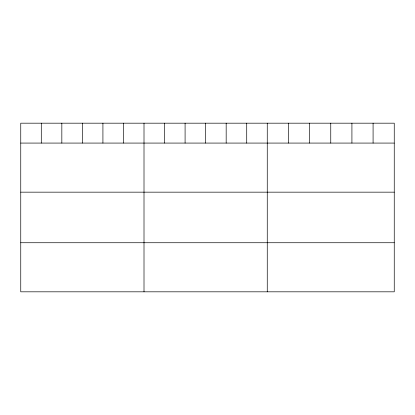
<?xml version="1.0" encoding="UTF-8"?>
<svg xmlns="http://www.w3.org/2000/svg" width="415" height="415" viewBox="0 0 415 415"><rect width="100%" height="100%" fill="white"/><g stroke="black" fill="none" stroke-linecap="round" stroke-linejoin="round"><path stroke-width="0.62" d="M394.25 143.076L394.25 291.818L20.75 291.818L20.75 123.182L394.25 123.182L394.25 143.076L20.75 143.076M20.75 192.161L394.25 192.161M20.75 242.734L394.25 242.734M373.085 123.182L373.085 143.076M351.92 123.182L351.92 143.076M330.755 123.182L330.755 143.076M309.59 123.182L309.59 143.076M288.425 123.182L288.425 143.076M267.26 123.182L267.26 291.818M246.718 123.182L246.718 143.076M226.175 123.182L226.175 143.076M205.632 123.182L205.632 143.076M185.09 123.182L185.09 143.076M164.548 123.182L164.548 143.076M144.005 123.182L144.005 291.818M123.463 123.182L123.463 143.076M102.92 123.182L102.92 143.076M82.378 123.182L82.378 143.076M61.835 123.182L61.835 143.076M41.293 123.182L41.293 143.076"/></g></svg>
